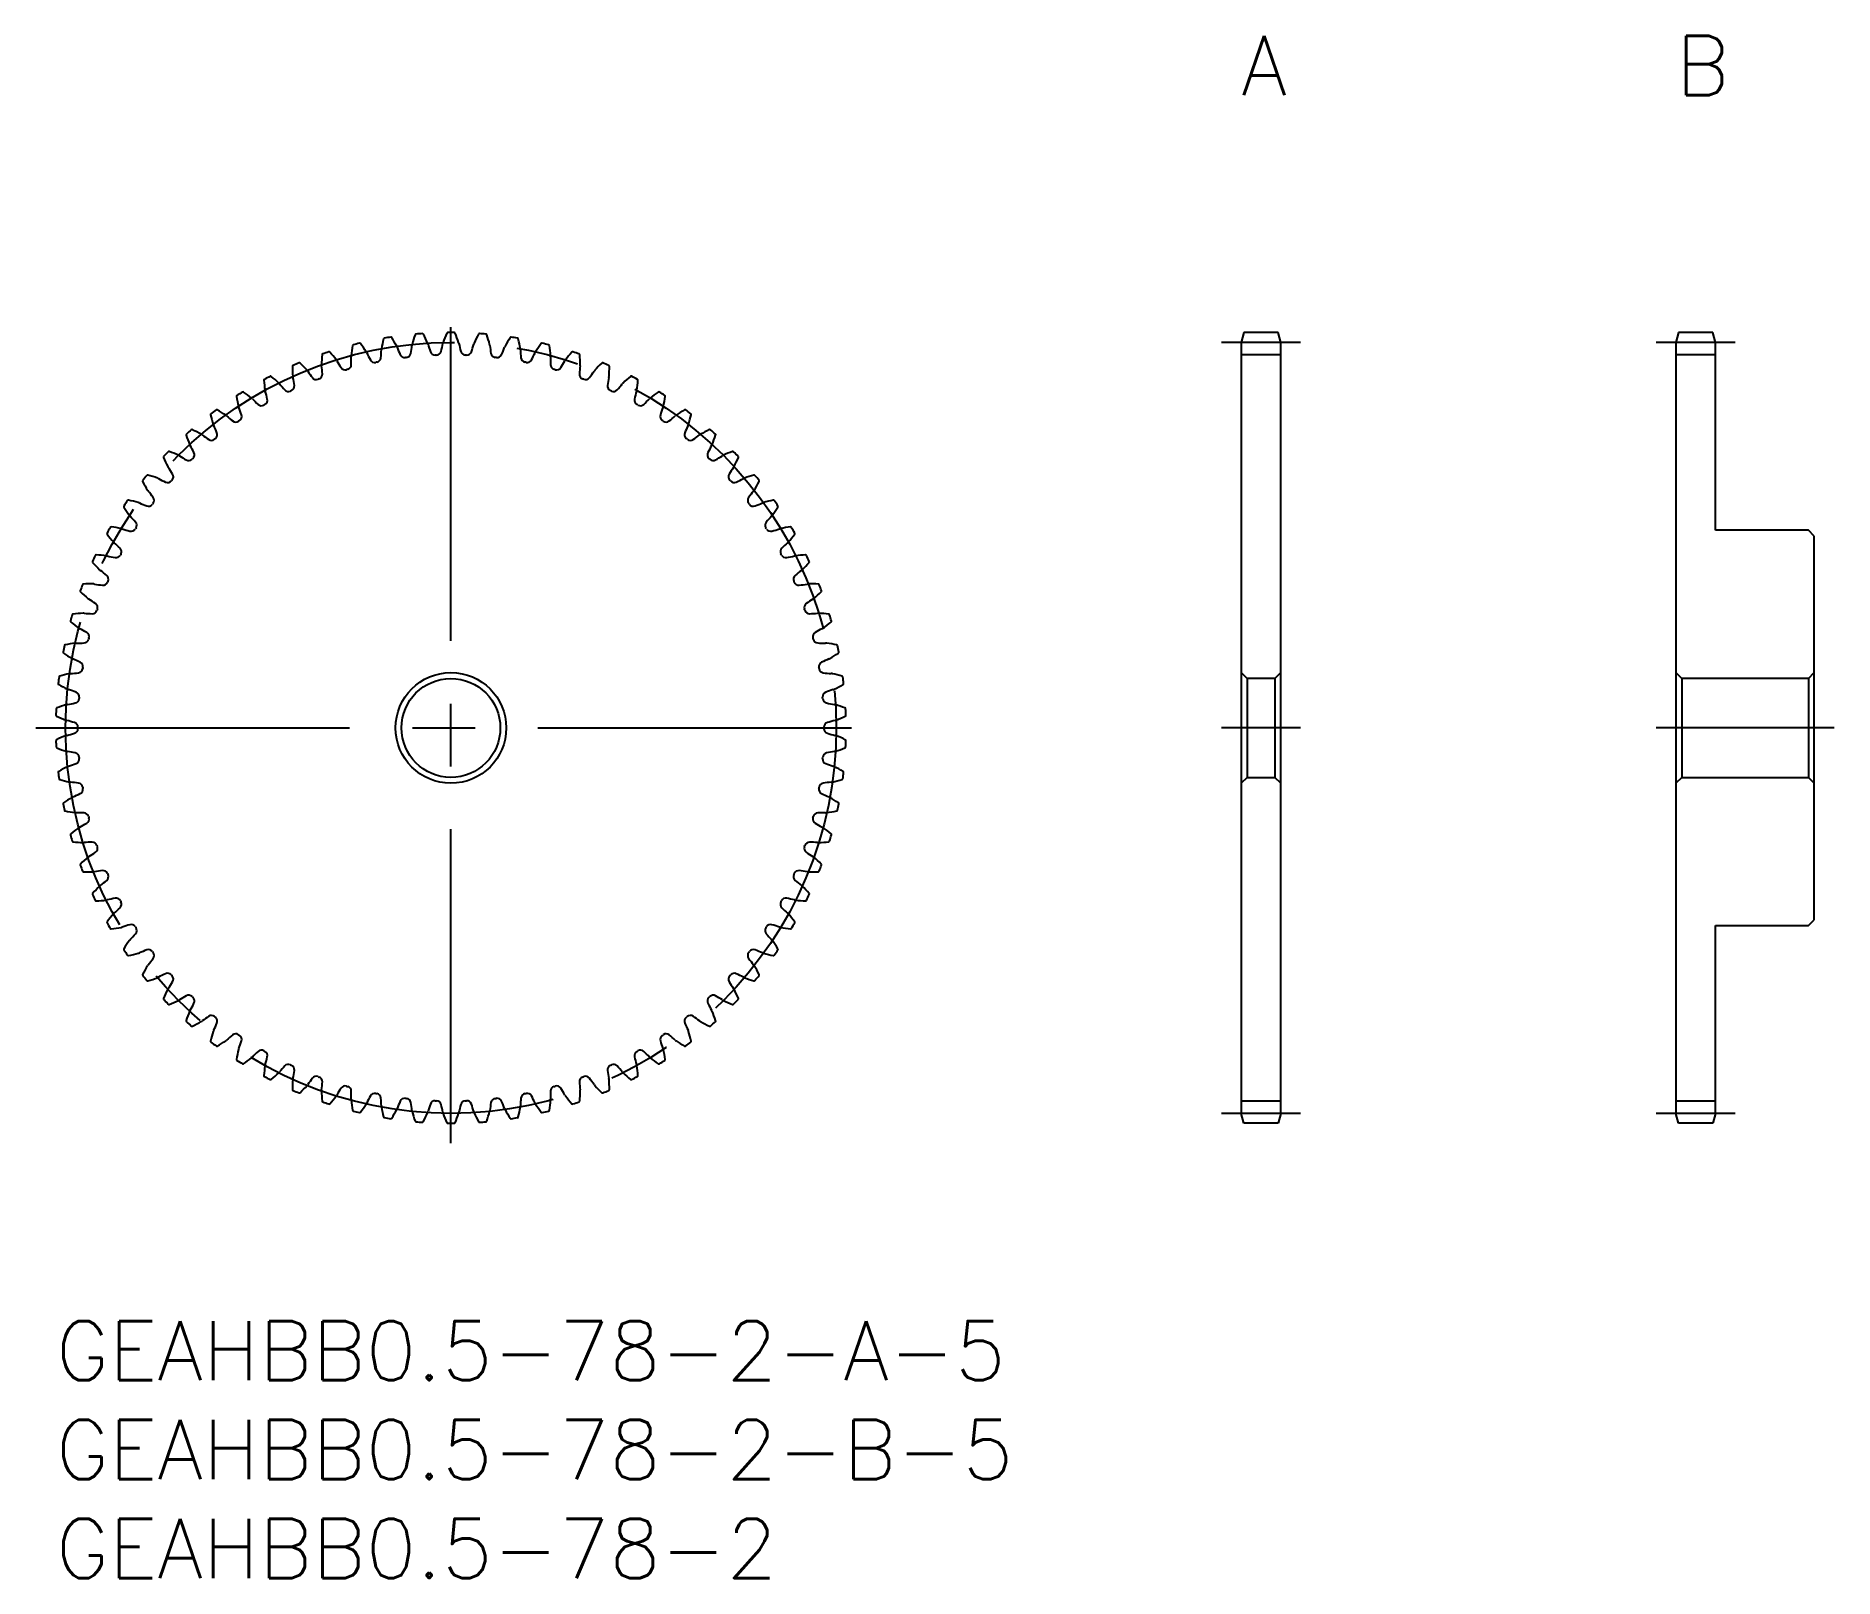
# Model space of a CAD drawing. Extents: x -1 to 90, y -13 to 65.
import ezdxf

# ---------------------------------------------------------------- set-up
doc = ezdxf.new("R2010")
doc.units = 0
doc.header["$LTSCALE"] = 0.5
doc.linetypes.add('CENTER', pattern=[50.8, 31.75, -6.35, 6.35, -6.35])
for name, color, linetype in [('MSM_CENTER', 1, 'CENTER'), ('MSM_CONTINUOUS', 7, 'CONTINUOUS'), ('MSM_PART_NUMBER', 7, 'CONTINUOUS')]:
    doc.layers.add(name, color=color, linetype=linetype)
doc.styles.get("Standard").update_dxf_attribs({"font": 'txt.shx', "height": 3, "bigfont": 'bigfont.shx'})

# ---------------------------------------------------------------- blocks, each defined once
blk = doc.blocks.new('*U2')
at = {"layer": 'MSM_PART_NUMBER'}
blk.add_text('GEAHBB0.5-78-2-A-5', height=3, dxfattribs=at).set_placement((0, -3))
blk = doc.blocks.new('*U3')
at = {"layer": 'MSM_PART_NUMBER'}
blk.add_text('GEAHBB0.5-78-2-B-5', height=3, dxfattribs=at).set_placement((0, -8))
blk = doc.blocks.new('*U4')
at = {"layer": 'MSM_PART_NUMBER'}
blk.add_text('GEAHBB0.5-78-2', height=3, dxfattribs=at).set_placement((0, -13))
blk = doc.blocks.new('*U5')
at = {"layer": 'MSM_PART_NUMBER'}
blk.add_text('A', height=3, dxfattribs=at).set_placement((60, 62))
blk = doc.blocks.new('*U6')
at = {"layer": 'MSM_PART_NUMBER'}
blk.add_text('B', height=3, dxfattribs=at).set_placement((82, 62))

msp = doc.modelspace()

# ---------------------------------------------------------------- linework, layer by layer
at = {"layer": 'MSM_CENTER'}
for p, q in [((20, 9), (20, 51)), ((63, 49.5), (59, 49.5)), ((85, 49.5), (81, 49.5)), ((-1, 30), (41, 30)), ((63, 30), (59, 30)), ((90, 30), (81, 30)), ((63, 10.5), (59, 10.5)), ((85, 10.5), (81, 10.5))]:
    msp.add_line(p, q, dxfattribs=at)
msp.add_circle((20, 30), 19.5, dxfattribs=at)
at = {"layer": 'MSM_CONTINUOUS'}
for p, q in [((60.134, 50), (60, 49.5)), ((60, 49.5), (60, 10.5)), ((61.866, 50), (60.134, 50)), ((62, 49.5), (61.866, 50)), ((62, 10.5), (62, 49.5)), ((82.134, 50), (82, 49.5)), ((82, 49.5), (82, 10.5)), ((83.866, 50), (82.134, 50)), ((84, 49.5), (83.866, 50)), ((84, 40), (84, 49.5)), ((62, 48.875), (60, 48.875)), ((84, 48.875), (82, 48.875)), ((88.7, 40), (84, 40)), ((89, 39.7), (88.7, 40)), ((89, 20.3), (89, 39.7)), ((60, 32.8), (60.3, 32.5)), ((61.7, 32.5), (62, 32.8)), ((82, 32.8), (82.3, 32.5)), ((88.7, 32.5), (89, 32.8)), ((60.3, 32.5), (60.3, 27.5)), ((61.7, 32.5), (60.3, 32.5)), ((61.7, 32.5), (61.7, 27.5)), ((82.3, 32.5), (82.3, 27.5)), ((88.7, 32.5), (82.3, 32.5)), ((88.7, 32.5), (88.7, 27.5)), ((60.3, 27.5), (60, 27.2)), ((60.3, 27.5), (61.7, 27.5)), ((62, 27.2), (61.7, 27.5)), ((82.3, 27.5), (82, 27.2)), ((82.3, 27.5), (88.7, 27.5)), ((89, 27.2), (88.7, 27.5)), ((88.7, 20), (89, 20.3)), ((84, 10.5), (84, 20)), ((84, 20), (88.7, 20)), ((62, 11.125), (60, 11.125)), ((84, 11.125), (82, 11.125)), ((60.134, 10), (60, 10.5)), ((62, 10.5), (61.866, 10)), ((82.134, 10), (82, 10.5)), ((84, 10.5), (83.866, 10)), ((61.866, 10), (60.134, 10)), ((83.866, 10), (82.134, 10))]:
    msp.add_line(p, q, dxfattribs=at)
for radius in [2.8, 2.5]:
    msp.add_circle((20, 30), radius, dxfattribs=at)
for centre, radius, start, end in [((21.428, 48.269), 6.5, 170.5298, 175), ((15.066, 49.33), 0.05, 104.31829, 170.5298), ((20, 30), 20, 103.37402, 104.31829), ((15.385, 49.409), 0.05, 37.16251, 103.37398), ((10.245, 45.513), 6.5, 32.69231, 37.16251), ((16.894, 49.111), 0.415, 170.38462, 178.39056), ((22.894, 48.095), 6.5, 165.91441, 170.38462), ((16.638, 49.665), 0.05, 99.7029, 165.91441), ((20, 30), 20, 98.75863, 99.7029), ((16.962, 49.717), 0.05, 32.54713, 98.7586), ((11.525, 46.247), 6.5, 28.07692, 32.54713), ((16.894, 49.111), 0.415, 20.07098, 28.07693), ((22.916, 51.321), 6, 200.1556, 204.00647), ((12.066, 50.004), 6, 349.83968, 353.69056), ((18.442, 49.299), 0.415, 165.76923, 173.77518), ((24.34, 47.803), 6.5, 161.29903, 165.76923), ((18.231, 49.871), 0.05, 95.08752, 161.29903), ((20, 30), 20, 94.14325, 95.08752), ((18.559, 49.898), 0.05, 27.93174, 94.14328), ((12.86, 46.877), 6.5, 23.46154, 27.93174), ((18.442, 49.299), 0.415, 15.45559, 23.46155), ((24.623, 51.017), 6, 195.54021, 199.39109), ((13.701, 50.577), 6, 345.2243, 349.07517), ((20, 49.362), 0.415, 161.15385, 169.15979), ((25.759, 47.396), 6.5, 156.68364, 161.15385), ((19.836, 49.949), 0.05, 90.47213, 156.68364), ((20, 30), 20, 89.52787, 90.47213), ((20.164, 49.949), 0.05, 23.31636, 89.52785), ((14.241, 47.396), 6.5, 18.84615, 23.31636), ((20, 49.362), 0.415, 10.84021, 18.84616), ((26.299, 50.577), 6, 190.92483, 194.7757), ((15.377, 51.017), 6, 340.60891, 344.45979), ((21.558, 49.299), 0.415, 156.53844, 164.54441), ((27.14, 46.877), 6.5, 152.06826, 156.53846), ((21.441, 49.898), 0.05, 85.85675, 152.0682), ((20, 30), 20, 84.91248, 85.85675), ((21.769, 49.871), 0.05, 18.70097, 84.91238), ((15.66, 47.803), 6.5, 14.23077, 18.70097), ((21.558, 49.299), 0.415, 6.22482, 14.2308), ((27.934, 50.004), 6, 186.30944, 190.16032), ((17.084, 51.321), 6, 335.99353, 339.8444), ((23.106, 49.111), 0.415, 151.92306, 159.92902), ((28.475, 46.247), 6.5, 147.45287, 151.92308), ((23.038, 49.717), 0.05, 81.24137, 147.45282), ((20, 30), 20, 80.2971, 81.24137), ((23.362, 49.665), 0.05, 14.08559, 80.29699), ((17.106, 48.095), 6.5, 9.61539, 14.08559), ((23.106, 49.111), 0.415, 1.60944, 9.61541), ((29.755, 45.513), 6.5, 142.83749, 147.30769), ((24.615, 49.409), 0.05, 76.62598, 142.83743), ((20, 30), 20, 75.68171, 76.62598), ((24.934, 49.33), 0.05, 9.4702, 75.68161), ((18.572, 48.269), 6.5, 5, 9.4702), ((12.029, 48.289), 0.05, 113.54906, 179.76056), ((18.479, 48.262), 6.5, 179.76056, 184.23077), ((20, 30), 20, 112.60479, 113.54906), ((12.332, 48.417), 0.05, 46.39328, 112.60482), ((7.883, 43.747), 6.5, 41.92308, 46.39328), ((19.954, 48.325), 6.5, 175.14518, 179.61538), ((13.869, 48.366), 0.415, 179.61538, 187.62133), ((7.509, 47.524), 6, 3.68584, 7.53671), ((13.527, 48.871), 0.05, 108.93367, 175.14518), ((20, 30), 20, 107.9894, 108.93367), ((13.839, 48.975), 0.05, 41.7779, 107.98937), ((9.029, 44.677), 6.5, 37.30769, 41.7779), ((13.869, 48.366), 0.415, 29.30175, 37.3077), ((19.458, 51.513), 6, 209.38637, 213.23724), ((14.709, 48.379), 0.25, 286.06039, 359.07047), ((15.366, 48.799), 0.415, 175, 183.00595), ((8.96, 48.472), 6, 359.07045, 2.92132), ((15.366, 48.799), 0.415, 24.68636, 32.69232), ((21.191, 51.487), 6, 204.77098, 208.62185), ((16.144, 48.732), 0.25, 208.62184, 281.63192), ((20, 30), 18.875, 101.44501, 101.63192), ((16.205, 48.745), 0.25, 281.44501, 354.45509), ((10.482, 49.3), 6, 354.45507, 358.30594), ((17.664, 48.982), 0.25, 204.00645, 277.01653), ((20, 30), 18.875, 96.82962, 97.01653), ((17.726, 48.989), 0.25, 276.82962, 349.8397), ((19.199, 49.108), 0.25, 199.39107, 272.40115), ((20, 30), 18.875, 92.21424, 92.40115), ((19.261, 49.111), 0.25, 272.21424, 345.22432), ((20.739, 49.111), 0.25, 194.77568, 267.78576), ((20, 30), 18.875, 87.59885, 87.78576), ((20.801, 49.108), 0.25, 267.59885, 340.60893), ((22.274, 48.989), 0.25, 190.16028, 263.17038), ((20, 30), 18.875, 82.98347, 83.17038), ((22.336, 48.982), 0.25, 262.98347, 335.99355), ((29.518, 49.3), 6, 181.69406, 185.54493), ((23.795, 48.745), 0.25, 185.5449, 258.55499), ((20, 30), 18.875, 78.36808, 78.55499), ((23.856, 48.732), 0.25, 258.36808, 331.37818), ((18.809, 51.487), 6, 331.37815, 335.22902), ((24.634, 48.799), 0.415, 147.30768, 155.31364), ((31.04, 48.472), 6, 177.07868, 180.92955), ((25.291, 48.379), 0.25, 180.92951, 253.93961), ((24.634, 48.799), 0.415, 356.99405, 5.00003), ((20.542, 51.513), 6, 326.76276, 330.61363), ((26.131, 48.366), 0.415, 142.69229, 150.69825), ((30.971, 44.677), 6.5, 138.2221, 142.69231), ((26.161, 48.975), 0.05, 72.0106, 138.22205), ((20, 30), 20, 71.06633, 72.0106), ((26.473, 48.871), 0.05, 4.85482, 71.06623), ((32.491, 47.524), 6, 172.46329, 176.31416), ((20.046, 48.325), 6.5, 0.38462, 4.85482), ((26.131, 48.366), 0.415, 352.37867, 0.38464), ((32.117, 43.747), 6.5, 133.60672, 138.07692), ((27.668, 48.417), 0.05, 67.3956, 133.60667), ((20, 30), 20, 66.45094, 67.39521), ((27.971, 48.289), 0.05, 0.23944, 66.45084), ((21.521, 48.262), 6.5, 355.76923, 0.23944), ((10.584, 47.588), 0.05, 118.16444, 184.37595), ((17.015, 48.08), 6.5, 184.37595, 188.84615), ((20, 30), 20, 117.22017, 118.16444), ((10.875, 47.741), 0.05, 51.00867, 117.22021), ((6.816, 42.727), 6.5, 46.53846, 51.00867), ((11.002, 47.144), 0.415, 38.53252, 46.53847), ((16.015, 51.147), 6, 218.61714, 222.46801), ((11.829, 47.292), 0.25, 295.29116, 8.30124), ((12.411, 47.813), 0.415, 184.23077, 192.23672), ((6.14, 46.462), 6, 8.30122, 12.15209), ((12.411, 47.813), 0.415, 33.91713, 41.92309), ((17.729, 51.399), 6, 214.00175, 217.85262), ((13.189, 47.871), 0.25, 217.8526, 290.86269), ((20, 30), 18.875, 110.67578, 110.86269), ((13.247, 47.893), 0.25, 290.67578, 3.68586), ((14.649, 48.361), 0.25, 213.23722, 286.2473), ((20, 30), 18.875, 106.06039, 106.2473), ((20, 30), 18.875, 73.7527, 73.93961), ((25.351, 48.361), 0.25, 253.7527, 326.76278), ((26.753, 47.893), 0.25, 176.31413, 249.32422), ((20, 30), 18.875, 69.13731, 69.32422), ((26.811, 47.871), 0.25, 249.13731, 322.14741), ((22.271, 51.399), 6, 322.14738, 325.99825), ((27.589, 47.813), 0.415, 138.0769, 146.08287), ((28.171, 47.292), 0.25, 171.69875, 244.70884), ((33.86, 46.462), 6, 167.84791, 171.69878), ((27.589, 47.813), 0.415, 347.76328, 355.76926), ((23.985, 51.147), 6, 317.53199, 321.38286), ((28.998, 47.144), 0.415, 133.46152, 141.46748), ((33.184, 42.727), 6.5, 128.99133, 133.46154), ((29.125, 47.741), 0.05, 62.78021, 128.99128), ((20, 30), 20, 61.83556, 62.77983), ((22.985, 48.08), 6.5, 351.15385, 355.62405), ((29.416, 47.588), 0.05, 355.62405, 61.83546), ((9.199, 46.773), 0.05, 122.78021, 188.99133), ((15.57, 47.781), 6.5, 188.99133, 193.46154), ((20, 30), 20, 121.83556, 122.77983), ((9.477, 46.949), 0.05, 55.62405, 121.8356), ((5.835, 41.625), 6.5, 51.15385, 55.62405), ((9.652, 46.365), 0.415, 43.1479, 51.15386), ((14.326, 50.758), 6, 223.23252, 227.08339), ((10.465, 46.578), 0.25, 299.90654, 12.91663), ((11.002, 47.144), 0.415, 188.84615, 196.8521), ((4.86, 45.293), 6, 12.91661, 16.76748), ((11.773, 47.265), 0.25, 222.46799, 295.47807), ((20, 30), 18.875, 115.29116, 115.47807), ((20, 30), 18.875, 64.52193, 64.70884), ((28.227, 47.265), 0.25, 244.52193, 317.53202), ((29.535, 46.578), 0.25, 167.08336, 240.09346), ((35.14, 45.293), 6, 163.23252, 167.08339), ((28.998, 47.144), 0.415, 343.1479, 351.15387), ((25.674, 50.758), 6, 312.91661, 316.76748), ((30.348, 46.365), 0.415, 128.84614, 136.8521), ((34.165, 41.625), 6.5, 124.37595, 128.84615), ((30.523, 46.949), 0.05, 58.16483, 124.3759), ((20, 30), 20, 57.22017, 58.16444), ((24.43, 47.781), 6.5, 346.53846, 351.00867), ((30.801, 46.773), 0.05, 351.00867, 57.22007), ((7.884, 45.85), 0.05, 127.3956, 193.60672), ((14.153, 47.367), 6.5, 193.60672, 198.07692), ((20, 30), 20, 126.45094, 127.39521), ((8.147, 46.047), 0.05, 60.23944, 126.45099), ((4.945, 40.448), 6.5, 55.76923, 60.23944), ((8.368, 45.479), 0.415, 47.76328, 55.76924), ((12.674, 50.234), 6, 227.84791, 231.69878), ((9.11, 45.722), 0.25, 231.69876, 304.70884), ((9.652, 46.365), 0.415, 193.46154, 201.46748), ((20, 30), 18.875, 124.52193, 124.70884), ((3.679, 44.025), 6, 17.53199, 21.38286), ((9.161, 45.757), 0.25, 304.52193, 17.53201), ((10.41, 46.547), 0.25, 227.08337, 300.09346), ((20, 30), 18.875, 119.90654, 120.09346), ((20, 30), 18.875, 59.90654, 60.09346), ((29.59, 46.547), 0.25, 239.90654, 312.91663), ((30.839, 45.757), 0.25, 162.46798, 235.47807), ((36.321, 44.025), 6, 158.61714, 162.46801), ((20, 30), 18.875, 55.29116, 55.47807), ((30.348, 46.365), 0.415, 338.53252, 346.53849), ((30.89, 45.722), 0.25, 235.29116, 308.30124), ((27.326, 50.234), 6, 308.30122, 312.15209), ((31.632, 45.479), 0.415, 124.23075, 132.23672), ((35.055, 40.448), 6.5, 119.76056, 124.23077), ((31.853, 46.047), 0.05, 53.54944, 119.76052), ((20, 30), 20, 52.60479, 53.54906), ((25.847, 47.367), 6.5, 341.92308, 346.39328), ((32.116, 45.85), 0.05, 346.39328, 52.60469), ((6.648, 44.823), 0.05, 132.01098, 198.2221), ((12.775, 46.84), 6.5, 198.2221, 202.69231), ((20, 30), 20, 131.06633, 132.0106), ((6.894, 45.041), 0.05, 64.85482, 131.06637), ((4.154, 39.203), 6.5, 60.38462, 64.85482), ((7.161, 44.493), 0.415, 52.37867, 60.38463), ((11.07, 49.579), 6, 232.46329, 236.31416), ((7.88, 44.795), 0.25, 236.31414, 309.32422), ((8.368, 45.479), 0.415, 198.07692, 206.08287), ((2.603, 42.666), 6, 22.14738, 25.99825), ((20, 30), 18.875, 129.13731, 129.32422), ((7.929, 44.834), 0.25, 309.13731, 22.14739), ((32.071, 44.834), 0.25, 157.85259, 230.86269), ((37.397, 42.666), 6, 154.00175, 157.85262), ((20, 30), 18.875, 50.67578, 50.86269), ((32.12, 44.795), 0.25, 230.67578, 303.68586), ((31.632, 45.479), 0.415, 333.91713, 341.9231), ((28.93, 49.579), 6, 303.68584, 307.53671), ((32.839, 44.493), 0.415, 119.61537, 127.62133), ((35.846, 39.203), 6.5, 115.14518, 119.61538), ((33.106, 45.041), 0.05, 48.93406, 115.14513), ((20, 30), 20, 47.9894, 48.93367), ((27.225, 46.84), 6.5, 337.30769, 341.7779), ((33.352, 44.823), 0.05, 341.7779, 47.98931), ((5.499, 43.701), 0.05, 136.62637, 202.83749), ((11.443, 46.204), 6.5, 202.83749, 207.30769), ((20, 30), 20, 135.68171, 136.62598), ((5.726, 43.938), 0.05, 69.4702, 135.68176), ((3.464, 37.898), 6.5, 65, 69.4702), ((6.036, 43.413), 0.415, 56.99405, 65.00001), ((9.523, 48.797), 6, 237.07868, 240.92955), ((7.161, 44.493), 0.415, 202.69231, 210.69825), ((1.64, 41.225), 6, 26.76276, 30.61363), ((6.774, 43.815), 0.25, 313.7527, 26.76278), ((33.226, 43.815), 0.25, 153.23721, 226.2473), ((38.36, 41.225), 6, 149.38637, 153.23724), ((32.839, 44.493), 0.415, 329.30175, 337.30772), ((30.477, 48.797), 6, 299.07045, 302.92132), ((33.964, 43.413), 0.415, 114.99998, 123.00595), ((36.536, 37.898), 6.5, 110.5298, 115), ((34.274, 43.938), 0.05, 44.31867, 110.52975), ((20, 30), 20, 43.37402, 44.31829), ((28.557, 46.204), 6.5, 332.69231, 337.16251), ((34.501, 43.701), 0.05, 337.16251, 43.37392), ((20, 30), 20, 140.2971, 141.24137), ((4.651, 42.744), 0.05, 74.08559, 140.29714), ((2.883, 36.541), 6.5, 69.61539, 74.08559), ((6.036, 43.413), 0.415, 207.30769, 215.31364), ((0.796, 39.712), 6, 31.37815, 35.22902), ((5.705, 42.706), 0.25, 318.36808, 31.37816), ((6.729, 43.771), 0.25, 240.92953, 313.93961), ((20, 30), 18.875, 133.7527, 133.93961), ((20, 30), 18.875, 46.06039, 46.2473), ((33.271, 43.771), 0.25, 226.06039, 299.07047), ((34.295, 42.706), 0.25, 148.62182, 221.63192), ((39.204, 39.712), 6, 144.77098, 148.62185), ((33.964, 43.413), 0.415, 324.68636, 332.69233), ((37.117, 36.541), 6.5, 105.91441, 110.38461), ((35.349, 42.744), 0.05, 39.70329, 105.91436), ((20, 30), 20, 38.75863, 39.7029), ((4.443, 42.49), 0.05, 141.24175, 207.45287), ((10.167, 45.463), 6.5, 207.45287, 211.92308), ((5.002, 42.245), 0.415, 211.92308, 219.92902), ((0.077, 38.135), 6, 35.99353, 39.8444), ((5.002, 42.245), 0.415, 61.60944, 69.6154), ((8.044, 47.893), 6, 241.69406, 245.54493), ((5.664, 42.659), 0.25, 245.54491, 318.55499), ((20, 30), 18.875, 138.36808, 138.55499), ((20, 30), 18.875, 41.44501, 41.63192), ((34.336, 42.659), 0.25, 221.44501, 294.4551), ((31.956, 47.893), 6, 294.45507, 298.30594), ((34.998, 42.245), 0.415, 110.3846, 118.39056), ((39.923, 38.135), 6, 140.1556, 144.00647), ((34.998, 42.245), 0.415, 320.07098, 328.07695), ((29.833, 45.463), 6.5, 328.07692, 332.54713), ((35.557, 42.49), 0.05, 332.54713, 38.75854), ((3.489, 41.197), 0.05, 145.85675, 212.06826), ((8.954, 44.622), 6.5, 212.06826, 216.53846), ((20, 30), 20, 144.91248, 145.85675), ((3.675, 41.468), 0.05, 78.70097, 144.91253), ((2.412, 35.143), 6.5, 74.23077, 78.70097), ((4.065, 40.999), 0.415, 66.22482, 74.23079), ((6.643, 46.873), 6, 246.30944, 250.16032), ((4.692, 41.464), 0.25, 250.1603, 323.17038), ((20, 30), 18.875, 142.98347, 143.17038), ((4.729, 41.514), 0.25, 322.98347, 35.99355), ((35.271, 41.514), 0.25, 144.00644, 217.01653), ((20, 30), 18.875, 36.82962, 37.01653), ((35.308, 41.464), 0.25, 216.82962, 289.83972), ((33.357, 46.873), 6, 289.83968, 293.69056), ((35.935, 40.999), 0.415, 105.76923, 113.77518), ((37.588, 35.143), 6.5, 101.29903, 105.76923), ((31.046, 44.622), 6.5, 323.46154, 327.93174), ((36.325, 41.468), 0.05, 35.08791, 101.29898), ((20, 30), 20, 34.14325, 35.08752), ((36.511, 41.197), 0.05, 327.93174, 34.14315), ((20, 30), 20, 149.52787, 150.47213), ((2.806, 40.117), 0.05, 83.31636, 149.52792), ((2.055, 33.711), 6.5, 78.84616, 83.31636), ((3.232, 39.681), 0.415, 70.84021, 78.84617), ((5.329, 45.743), 6, 250.92483, 254.7757), ((4.065, 40.999), 0.415, 216.53846, 224.54441), ((3.819, 40.195), 0.25, 254.77568, 327.78576), ((-0.513, 36.505), 6, 40.60891, 44.45979), ((20, 30), 18.875, 147.59885, 147.78576), ((3.852, 40.248), 0.25, 327.59885, 40.60893), ((36.148, 40.248), 0.25, 139.39105, 212.40115), ((20, 30), 18.875, 32.21424, 32.40115), ((40.513, 36.505), 6, 135.54021, 139.39108), ((36.181, 40.195), 0.25, 212.21424, 285.22433), ((35.935, 40.999), 0.415, 315.45559, 323.46156), ((34.671, 45.743), 6, 285.2243, 289.07517), ((36.768, 39.681), 0.415, 101.15383, 109.15979), ((37.945, 33.711), 6.5, 96.68364, 101.15384), ((37.194, 40.117), 0.05, 30.47252, 96.6836), ((20, 30), 20, 29.52787, 30.47214), ((2.641, 39.832), 0.05, 150.47213, 216.68364), ((7.814, 43.685), 6.5, 216.68364, 221.15385), ((3.232, 39.681), 0.415, 221.15385, 229.15979), ((-0.97, 34.834), 6, 45.2243, 49.07517), ((40.97, 34.834), 6, 130.92483, 134.7757), ((36.768, 39.681), 0.415, 310.84021, 318.84618), ((32.186, 43.685), 6.5, 318.84616, 323.31636), ((37.359, 39.832), 0.05, 323.31622, 29.52777), ((1.906, 38.404), 0.05, 155.08752, 221.29903), ((20, 30), 20, 154.14325, 155.08752), ((6.752, 42.661), 6.5, 221.29903, 225.76923), ((2.047, 38.701), 0.05, 87.93174, 154.14331), ((1.814, 32.255), 6.5, 83.46154, 87.93174), ((2.507, 38.3), 0.415, 75.45559, 83.46156), ((4.11, 44.512), 6, 255.54021, 259.39109), ((3.051, 38.86), 0.25, 259.39106, 332.40115), ((3.08, 38.915), 0.25, 332.21424, 45.22432), ((20, 30), 18.875, 152.21424, 152.40115), ((36.92, 38.915), 0.25, 134.77567, 207.78576), ((20, 30), 18.875, 27.59885, 27.78576), ((36.949, 38.86), 0.25, 207.59885, 280.60895), ((35.89, 44.512), 6, 280.60892, 284.45979), ((37.493, 38.3), 0.415, 96.53846, 104.54441), ((38.186, 32.255), 6.5, 92.06826, 96.53846), ((33.248, 42.661), 6.5, 314.23077, 318.70097), ((37.953, 38.701), 0.05, 25.85714, 92.06821), ((20, 30), 20, 24.91248, 25.85675), ((38.094, 38.404), 0.05, 318.70097, 24.91239), ((2.507, 38.3), 0.415, 225.76923, 233.77518), ((-1.291, 33.131), 6, 49.83968, 53.69056), ((2.393, 37.468), 0.25, 264.00645, 337.01653), ((2.418, 37.525), 0.25, 336.82962, 49.83968), ((20, 30), 18.875, 156.82962, 157.01653), ((37.582, 37.525), 0.25, 130.16029, 203.17038), ((20, 30), 18.875, 22.98347, 23.17038), ((37.607, 37.468), 0.25, 202.98347, 275.99356), ((41.291, 33.131), 6, 126.30944, 130.16032), ((37.493, 38.3), 0.415, 306.22482, 314.23079), ((1.289, 36.92), 0.05, 159.7029, 225.91441), ((20, 30), 20, 158.75863, 159.7029), ((5.776, 41.553), 6.5, 225.91441, 230.38462), ((1.405, 37.228), 0.05, 92.54713, 158.75869), ((1.692, 30.784), 6.5, 88.07692, 92.54713), ((1.896, 36.866), 0.415, 230.38462, 238.39056), ((-1.474, 31.407), 6, 54.45507, 58.30594), ((1.896, 36.866), 0.415, 80.07098, 88.07694), ((2.994, 43.186), 6, 260.1556, 264.00647), ((37.006, 43.186), 6, 275.99353, 279.8444), ((41.474, 31.407), 6, 121.69406, 125.54493), ((38.104, 36.866), 0.415, 91.92308, 99.92902), ((38.308, 30.784), 6.5, 87.45287, 91.92308), ((38.104, 36.866), 0.415, 301.60944, 309.61541), ((34.224, 41.553), 6.5, 309.61539, 314.08559), ((38.595, 37.228), 0.05, 21.24137, 87.45283), ((20, 30), 20, 20.2971, 21.24137), ((38.711, 36.92), 0.05, 314.08559, 20.297), ((20, 30), 20, 163.37402, 164.31829), ((0.884, 35.708), 0.05, 97.16251, 163.37408), ((1.688, 29.308), 6.5, 92.69231, 97.16251), ((1.402, 35.387), 0.415, 84.68636, 92.69232), ((1.988, 41.775), 6, 264.77098, 268.62185), ((1.849, 36.027), 0.25, 268.62183, 341.63192), ((1.869, 36.086), 0.25, 341.44501, 54.4551), ((20, 30), 18.875, 161.44501, 161.63192), ((38.131, 36.086), 0.25, 125.5449, 198.55499), ((20, 30), 18.875, 18.36808, 18.55499), ((38.151, 36.027), 0.25, 198.36808, 271.37818), ((38.012, 41.775), 6, 271.37815, 275.22902), ((38.598, 35.387), 0.415, 87.30769, 95.31364), ((38.312, 29.308), 6.5, 82.83749, 87.30769), ((39.116, 35.708), 0.05, 16.62598, 82.83744), ((20, 30), 20, 15.68171, 16.62598), ((0.793, 35.392), 0.05, 164.31829, 230.5298), ((4.893, 40.371), 6.5, 230.5298, 235), ((1.402, 35.387), 0.415, 234.99998, 243.00595), ((-1.517, 29.675), 6, 59.07045, 62.92132), ((1.438, 34.607), 0.25, 346.06039, 59.07049), ((38.562, 34.607), 0.25, 120.92952, 193.93961), ((41.517, 29.675), 6, 117.07868, 120.92955), ((38.598, 35.387), 0.415, 296.99405, 305.00002), ((35.107, 40.371), 6.5, 305, 309.4702), ((39.207, 35.392), 0.05, 309.4702, 15.68162), ((0.421, 33.829), 0.05, 168.93367, 235.14518), ((20, 30), 20, 167.9894, 168.93367), ((4.107, 39.122), 6.5, 235.14518, 239.61538), ((0.487, 34.151), 0.05, 101.7779, 167.98946), ((1.803, 27.837), 6.5, 97.30769, 101.7779), ((1.029, 33.873), 0.415, 89.30175, 97.30771), ((1.099, 40.287), 6, 269.38637, 273.23724), ((1.423, 34.547), 0.25, 273.23722, 346.2473), ((20, 30), 18.875, 166.06039, 166.2473), ((20, 30), 18.875, 13.7527, 13.93961), ((38.577, 34.547), 0.25, 193.7527, 266.76278), ((38.901, 40.287), 6, 266.76276, 270.61363), ((38.971, 33.873), 0.415, 82.69229, 90.69825), ((38.197, 27.837), 6.5, 78.2221, 82.69231), ((35.893, 39.122), 6.5, 300.38462, 304.85482), ((39.513, 34.151), 0.05, 12.0106, 78.22206), ((20, 30), 20, 11.06633, 12.0106), ((39.579, 33.829), 0.05, 304.85482, 11.06623), ((0.332, 38.733), 6, 274.00175, 277.85262), ((1.029, 33.873), 0.415, 239.61538, 247.62133), ((-1.421, 27.944), 6, 63.68584, 67.53671), ((1.118, 33.037), 0.25, 277.8526, 350.86269), ((1.128, 33.099), 0.25, 350.67578, 63.68584), ((20, 30), 18.875, 170.67578, 170.86269), ((38.872, 33.099), 0.25, 116.31413, 189.32422), ((20, 30), 18.875, 9.13731, 9.32422), ((38.882, 33.037), 0.25, 189.13731, 262.14739), ((41.421, 27.944), 6, 112.46329, 116.31416), ((39.668, 38.733), 6, 262.14738, 265.99825), ((38.971, 33.873), 0.415, 292.37867, 300.38464), ((0.176, 32.241), 0.05, 173.54906, 239.76056), ((20, 30), 20, 172.60479, 173.54906), ((3.425, 37.814), 6.5, 239.76056, 244.23077), ((0.216, 32.568), 0.05, 106.39328, 172.60484), ((2.036, 26.38), 6.5, 101.92308, 106.39328), ((0.779, 32.334), 0.415, 244.23077, 252.23672), ((-1.186, 26.227), 6, 68.30122, 72.15209), ((0.779, 32.334), 0.415, 93.91713, 101.92309), ((41.186, 26.227), 6, 107.84791, 111.69878), ((39.221, 32.334), 0.415, 78.07691, 86.08287), ((37.964, 26.38), 6.5, 73.60672, 78.07692), ((39.221, 32.334), 0.415, 287.76328, 295.76925), ((36.575, 37.814), 6.5, 295.76923, 300.23944), ((39.784, 32.568), 0.05, 7.3956, 73.60667), ((20, 30), 20, 6.45094, 7.39521), ((39.824, 32.241), 0.05, 300.23944, 6.45085), ((20, 30), 20, 177.22017, 178.16444), ((0.073, 30.968), 0.05, 111.00867, 177.22023), ((2.386, 24.946), 6.5, 106.53846, 111.00867), ((0.654, 30.78), 0.415, 98.53252, 106.53848), ((-0.307, 37.122), 6, 278.61714, 282.46801), ((0.935, 31.508), 0.25, 282.46799, 355.47807), ((0.94, 31.57), 0.25, 355.29116, 68.30122), ((20, 30), 18.875, 175.29116, 175.47807), ((39.06, 31.57), 0.25, 111.69875, 184.70884), ((20, 30), 18.875, 4.52193, 4.70884), ((39.065, 31.508), 0.25, 184.52193, 257.53201), ((40.307, 37.122), 6, 257.53199, 261.38286), ((39.346, 30.78), 0.415, 73.46152, 81.46748), ((37.614, 24.946), 6.5, 68.99133, 73.46154), ((39.927, 30.968), 0.05, 2.78021, 68.99129), ((20, 30), 20, 1.83556, 2.77983), ((0.06, 30.639), 0.05, 178.16483, 244.37595), ((2.85, 36.455), 6.5, 244.37595, 248.84615), ((0.654, 30.78), 0.415, 248.84615, 256.8521), ((-0.814, 24.535), 6, 72.91661, 76.76748), ((0.875, 30.031), 0.25, 359.90654, 72.91663), ((20, 30), 18.875, 179.90654, 180.09346), ((39.125, 30.031), 0.25, 107.08336, 180.09346), ((20, 30), 18.875, 359.90654, 0.09346), ((40.814, 24.535), 6, 103.23252, 107.08339), ((39.346, 30.78), 0.415, 283.1479, 291.15387), ((37.15, 36.455), 6.5, 291.15385, 295.62405), ((39.94, 30.639), 0.05, 295.62405, 1.83546), ((0.06, 29.361), 0.05, 115.62405, 181.83562), ((20, 30), 20, 181.83556, 182.77983), ((2.85, 23.545), 6.5, 111.15385, 115.62405), ((0.654, 29.22), 0.415, 103.1479, 111.15386), ((-0.814, 35.465), 6, 283.23252, 287.08339), ((0.875, 29.969), 0.25, 287.08337, 0.09346), ((39.125, 29.969), 0.25, 179.90654, 252.91663), ((40.814, 35.465), 6, 252.91661, 256.76748), ((39.346, 29.22), 0.415, 68.84614, 76.8521), ((37.15, 23.545), 6.5, 64.37595, 68.84615), ((39.94, 29.361), 0.05, 358.16483, 64.37591), ((20, 30), 20, 357.22017, 358.16444), ((0.073, 29.032), 0.05, 182.78021, 248.99133), ((2.386, 35.054), 6.5, 248.99133, 253.46154), ((0.654, 29.22), 0.415, 253.46154, 261.46748), ((-0.307, 22.878), 6, 77.53199, 81.38286), ((0.935, 28.492), 0.25, 4.52193, 77.53201), ((0.94, 28.43), 0.25, 291.69875, 4.70884), ((20, 30), 18.875, 184.52193, 184.70884), ((39.06, 28.43), 0.25, 175.29116, 248.30124), ((20, 30), 18.875, 355.29116, 355.47807), ((39.065, 28.492), 0.25, 102.46798, 175.47807), ((40.307, 22.878), 6, 98.61714, 102.46801), ((39.346, 29.22), 0.415, 278.53252, 286.53848), ((37.614, 35.054), 6.5, 286.53846, 291.00867), ((39.927, 29.032), 0.05, 291.00867, 357.22008), ((0.176, 27.759), 0.05, 120.23944, 186.45101), ((20, 30), 20, 186.45094, 187.39521), ((3.425, 22.186), 6.5, 115.76923, 120.23944), ((0.216, 27.432), 0.05, 187.3956, 253.60672), ((2.036, 33.62), 6.5, 253.60672, 258.07692), ((0.779, 27.666), 0.415, 107.76328, 115.76925), ((-1.186, 33.773), 6, 287.84791, 291.69878), ((41.186, 33.773), 6, 248.30122, 252.15209), ((37.964, 33.62), 6.5, 281.92308, 286.39328), ((39.221, 27.666), 0.415, 64.23075, 72.23672), ((36.575, 22.186), 6.5, 59.76056, 64.23077), ((39.784, 27.432), 0.05, 286.39328, 352.6047), ((20, 30), 20, 352.60479, 353.54906), ((39.824, 27.759), 0.05, 353.54944, 59.76052), ((4.107, 20.878), 6.5, 120.38462, 124.85482), ((0.779, 27.666), 0.415, 258.07692, 266.08287), ((0.332, 21.267), 6, 82.14738, 85.99825), ((1.029, 26.127), 0.415, 112.37867, 120.38463), ((-1.421, 32.056), 6, 292.46329, 296.31416), ((1.118, 26.963), 0.25, 9.13731, 82.14741), ((1.128, 26.901), 0.25, 296.31414, 9.32422), ((20, 30), 18.875, 189.13731, 189.32422), ((38.872, 26.901), 0.25, 170.67578, 243.68587), ((20, 30), 18.875, 350.67578, 350.86269), ((38.882, 26.963), 0.25, 97.85259, 170.86269), ((41.421, 32.056), 6, 243.68584, 247.53671), ((39.668, 21.267), 6, 94.00175, 97.85262), ((38.971, 26.127), 0.415, 59.61537, 67.62133), ((35.893, 20.878), 6.5, 55.14518, 59.61538), ((39.221, 27.666), 0.415, 273.91713, 281.9231), ((0.421, 26.171), 0.05, 124.85482, 191.06627), ((20, 30), 20, 191.06633, 192.0106), ((0.487, 25.849), 0.05, 192.0106, 258.2221), ((1.803, 32.163), 6.5, 258.2221, 262.69231), ((1.029, 26.127), 0.415, 262.69231, 270.69825), ((1.099, 19.713), 6, 86.76276, 90.61363), ((1.423, 25.453), 0.25, 13.7527, 86.76278), ((20, 30), 18.875, 193.7527, 193.93961), ((20, 30), 18.875, 346.06039, 346.2473), ((38.577, 25.453), 0.25, 93.23721, 166.2473), ((38.901, 19.713), 6, 89.38637, 93.23724), ((38.971, 26.127), 0.415, 269.30175, 277.30772), ((38.197, 32.163), 6.5, 277.30769, 281.7779), ((39.513, 25.849), 0.05, 281.7779, 347.98931), ((20, 30), 20, 347.9894, 348.93367), ((39.579, 26.171), 0.05, 348.93367, 55.14514), ((0.793, 24.608), 0.05, 129.4702, 195.68178), ((20, 30), 20, 195.68171, 196.62598), ((4.893, 19.629), 6.5, 125, 129.4702), ((1.402, 24.613), 0.415, 116.99405, 125.00002), ((-1.517, 30.325), 6, 297.07868, 300.92955), ((1.438, 25.393), 0.25, 300.92952, 13.93961), ((38.562, 25.393), 0.25, 166.06039, 239.07049), ((41.517, 30.325), 6, 239.07045, 242.92132), ((38.598, 24.613), 0.415, 54.99998, 63.00595), ((35.107, 19.629), 6.5, 50.5298, 55), ((20, 30), 20, 343.37402, 344.31829), ((39.207, 24.608), 0.05, 344.31829, 50.52976), ((0.884, 24.292), 0.05, 196.62598, 262.83749), ((1.688, 30.692), 6.5, 262.83749, 267.30769), ((1.402, 24.613), 0.415, 267.30769, 275.31364), ((1.988, 18.225), 6, 91.37815, 95.22902), ((-1.474, 28.593), 6, 301.69406, 305.54493), ((1.849, 23.973), 0.25, 18.36808, 91.37818), ((1.869, 23.914), 0.25, 305.54491, 18.55499), ((20, 30), 18.875, 198.36808, 198.55499), ((38.131, 23.914), 0.25, 161.44501, 234.45509), ((20, 30), 18.875, 341.44501, 341.63192), ((38.151, 23.973), 0.25, 88.62183, 161.63192), ((41.474, 28.593), 6, 234.45507, 238.30594), ((38.012, 18.225), 6, 84.77098, 88.62185), ((38.598, 24.613), 0.415, 264.68636, 272.69233), ((38.312, 30.692), 6.5, 272.69231, 277.16251), ((39.116, 24.292), 0.05, 277.16251, 343.37393), ((1.289, 23.08), 0.05, 134.08559, 200.29703), ((20, 30), 20, 200.2971, 201.24137), ((5.776, 18.447), 6.5, 129.61539, 134.08559), ((1.405, 22.772), 0.05, 201.24137, 267.45287), ((1.896, 23.134), 0.415, 121.60944, 129.6154), ((2.994, 16.814), 6, 95.99353, 99.8444), ((2.393, 22.532), 0.25, 22.98347, 95.99355), ((37.607, 22.532), 0.25, 84.00644, 157.01653), ((37.006, 16.814), 6, 80.1556, 84.00647), ((38.104, 23.134), 0.415, 50.3846, 58.39056), ((34.224, 18.447), 6.5, 45.91441, 50.38461), ((38.595, 22.772), 0.05, 272.54699, 338.75855), ((20, 30), 20, 338.75863, 339.7029), ((38.711, 23.08), 0.05, 339.7029, 45.91437), ((1.692, 29.216), 6.5, 267.45287, 271.92308), ((6.752, 17.339), 6.5, 134.23077, 138.70097), ((1.896, 23.134), 0.415, 271.92306, 279.92902), ((2.507, 21.7), 0.415, 126.22482, 134.23079), ((-1.291, 26.869), 6, 306.30944, 310.16032), ((2.418, 22.475), 0.25, 310.16029, 23.17038), ((20, 30), 18.875, 202.98347, 203.17038), ((37.582, 22.475), 0.25, 156.82962, 229.8397), ((20, 30), 18.875, 336.82962, 337.01653), ((41.291, 26.869), 6, 229.83968, 233.69056), ((37.493, 21.7), 0.415, 45.76921, 53.77518), ((33.248, 17.339), 6.5, 41.29903, 45.76923), ((38.104, 23.134), 0.415, 260.07098, 268.07695), ((38.308, 29.216), 6.5, 268.07692, 272.54713), ((1.906, 21.596), 0.05, 138.70097, 204.91255), ((20, 30), 20, 204.91248, 205.85675), ((2.047, 21.299), 0.05, 205.85675, 272.06826), ((1.814, 27.745), 6.5, 272.06826, 276.53846), ((2.507, 21.7), 0.415, 276.53844, 284.54441), ((4.11, 15.488), 6, 100.60891, 104.45979), ((3.051, 21.14), 0.25, 27.59885, 100.60893), ((3.08, 21.085), 0.25, 314.77568, 27.78576), ((20, 30), 18.875, 207.59885, 207.78576), ((36.92, 21.085), 0.25, 152.21424, 225.22432), ((20, 30), 18.875, 332.21424, 332.40115), ((36.949, 21.14), 0.25, 79.39106, 152.40115), ((35.89, 15.488), 6, 75.54021, 79.39108), ((37.493, 21.7), 0.415, 255.45559, 263.46156), ((38.186, 27.745), 6.5, 263.46154, 267.93174), ((37.953, 21.299), 0.05, 267.93174, 334.14334), ((20, 30), 20, 334.14325, 335.08752), ((38.094, 21.596), 0.05, 335.08791, 41.29898), ((2.641, 20.168), 0.05, 143.31636, 209.5278), ((20, 30), 20, 209.52787, 210.47213), ((7.814, 16.315), 6.5, 138.84616, 143.31636), ((3.232, 20.319), 0.415, 130.84021, 138.84617), ((-0.97, 25.166), 6, 310.92483, 314.7757), ((5.329, 14.257), 6, 105.2243, 109.07517), ((3.819, 19.805), 0.25, 32.21424, 105.22433), ((36.181, 19.805), 0.25, 74.77567, 147.78576), ((34.671, 14.257), 6, 70.92483, 74.7757), ((40.97, 25.166), 6, 225.2243, 229.07517), ((36.768, 20.319), 0.415, 41.15385, 49.15979), ((32.186, 16.315), 6.5, 36.68364, 41.15385), ((20, 30), 20, 329.52787, 330.47213), ((37.359, 20.168), 0.05, 330.47175, 36.6836), ((2.806, 19.883), 0.05, 210.47213, 276.68363), ((2.055, 26.289), 6.5, 276.68364, 281.15385), ((3.232, 20.319), 0.415, 281.15385, 289.15979), ((8.954, 15.378), 6.5, 143.46154, 147.93174), ((4.065, 19.001), 0.415, 135.45559, 143.46156), ((-0.513, 23.495), 6, 315.54021, 319.39109), ((20, 30), 18.875, 212.21424, 212.40115), ((3.852, 19.752), 0.25, 319.39106, 32.40115), ((36.148, 19.752), 0.25, 147.59885, 220.60893), ((20, 30), 18.875, 327.59885, 327.78576), ((40.513, 23.495), 6, 220.60891, 224.45979), ((35.935, 19.001), 0.415, 36.53844, 44.54441), ((31.046, 15.378), 6.5, 32.06826, 36.53846), ((36.768, 20.319), 0.415, 250.84021, 258.84618), ((37.945, 26.289), 6.5, 258.84616, 263.31636), ((37.194, 19.883), 0.05, 263.31636, 329.52778), ((3.489, 18.803), 0.05, 147.93174, 214.14319), ((20, 30), 20, 214.14325, 215.08752), ((3.675, 18.532), 0.05, 215.08752, 281.29902), ((2.412, 24.857), 6.5, 281.29903, 285.76923), ((4.065, 19.001), 0.415, 285.76923, 293.77518), ((6.643, 13.127), 6, 109.83968, 113.69056), ((4.692, 18.536), 0.25, 36.82962, 109.8397), ((0.077, 21.865), 6, 320.1556, 324.00647), ((20, 30), 18.875, 216.82962, 217.01653), ((4.729, 18.486), 0.25, 324.00645, 37.01653), ((35.271, 18.486), 0.25, 142.98347, 215.99355), ((39.923, 21.865), 6, 215.99353, 219.8444), ((20, 30), 18.875, 322.98347, 323.17038), ((35.308, 18.536), 0.25, 70.16029, 143.17038), ((33.357, 13.127), 6, 66.30944, 70.16032), ((35.935, 19.001), 0.415, 246.22482, 254.23079), ((37.588, 24.857), 6.5, 254.23077, 258.70097), ((36.325, 18.532), 0.05, 258.70097, 324.9124), ((20, 30), 20, 324.91248, 325.85675), ((36.511, 18.803), 0.05, 325.85675, 32.06822), ((4.443, 17.51), 0.05, 152.54713, 218.75857), ((10.167, 14.537), 6.5, 148.07692, 152.54713), ((20, 30), 20, 218.75863, 219.7029), ((5.002, 17.755), 0.415, 140.07098, 148.07694), ((2.883, 23.459), 6.5, 285.91441, 290.38462), ((5.002, 17.755), 0.415, 290.38462, 298.39056), ((8.044, 12.107), 6, 114.45507, 118.30594), ((5.664, 17.341), 0.25, 41.44501, 114.45509), ((20, 30), 18.875, 221.44501, 221.63192), ((5.705, 17.294), 0.25, 328.62183, 41.63192), ((34.295, 17.294), 0.25, 138.36808, 211.37818), ((20, 30), 18.875, 318.36808, 318.55499), ((34.336, 17.341), 0.25, 65.5449, 138.55499), ((31.956, 12.107), 6, 61.69406, 65.54493), ((34.998, 17.755), 0.415, 241.60944, 249.61541), ((37.117, 23.459), 6.5, 249.61539, 254.08559), ((34.998, 17.755), 0.415, 31.92308, 39.92902), ((29.833, 14.537), 6.5, 27.45287, 31.92308), ((20, 30), 20, 320.2971, 321.24137), ((35.557, 17.51), 0.05, 321.24137, 27.45284), ((4.651, 17.256), 0.05, 219.7029, 285.91439), ((11.443, 13.796), 6.5, 152.69231, 157.16251), ((6.036, 16.587), 0.415, 144.68636, 152.69233), ((0.796, 20.288), 6, 324.77098, 328.62185), ((9.523, 11.203), 6, 119.07045, 122.92132), ((6.729, 16.229), 0.25, 46.06039, 119.07047), ((20, 30), 18.875, 226.06039, 226.2473), ((20, 30), 18.875, 313.7527, 313.93961), ((33.271, 16.229), 0.25, 60.92952, 133.93961), ((30.477, 11.203), 6, 57.07868, 60.92955), ((39.204, 20.288), 6, 211.37815, 215.22902), ((33.964, 16.587), 0.415, 27.30768, 35.31364), ((28.557, 13.796), 6.5, 22.83749, 27.30769), ((35.349, 17.256), 0.05, 254.08559, 320.29701), ((5.499, 16.299), 0.05, 157.16251, 223.37395), ((20, 30), 20, 223.37402, 224.31829), ((5.726, 16.062), 0.05, 224.31829, 290.52978), ((3.464, 22.102), 6.5, 290.5298, 295), ((6.036, 16.587), 0.415, 294.99998, 303.00595), ((12.775, 13.16), 6.5, 157.30769, 161.7779), ((7.161, 15.507), 0.415, 149.30175, 157.30771), ((1.64, 18.775), 6, 329.38637, 333.23724), ((6.774, 16.185), 0.25, 333.23721, 46.2473), ((33.226, 16.185), 0.25, 133.7527, 206.76279), ((38.36, 18.775), 6, 206.76276, 210.61363), ((32.839, 15.507), 0.415, 22.69229, 30.69825), ((27.225, 13.16), 6.5, 18.2221, 22.69231), ((33.964, 16.587), 0.415, 236.99405, 245.00002), ((36.536, 22.102), 6.5, 245, 249.4702), ((34.274, 16.062), 0.05, 249.4702, 315.68163), ((20, 30), 20, 315.68171, 316.62598), ((34.501, 16.299), 0.05, 316.62598, 22.83745), ((6.648, 15.177), 0.05, 161.7779, 227.98934), ((20, 30), 20, 227.9894, 228.93367), ((6.894, 14.959), 0.05, 228.93367, 295.14516), ((4.154, 20.797), 6.5, 295.14518, 299.61538), ((7.161, 15.507), 0.415, 299.61538, 307.62133), ((11.07, 10.421), 6, 123.68584, 127.53671), ((7.88, 15.205), 0.25, 50.67578, 123.68587), ((14.153, 12.633), 6.5, 161.92308, 166.39328), ((8.368, 14.521), 0.415, 153.91713, 161.9231), ((2.603, 17.334), 6, 334.00175, 337.85262), ((20, 30), 18.875, 230.67578, 230.86269), ((7.929, 15.166), 0.25, 337.8526, 50.86269), ((32.071, 15.166), 0.25, 129.13731, 202.14741), ((37.397, 17.334), 6, 202.14738, 205.99825), ((20, 30), 18.875, 309.13731, 309.32422), ((32.12, 15.205), 0.25, 56.31413, 129.32422), ((31.632, 14.521), 0.415, 18.07691, 26.08287), ((25.847, 12.633), 6.5, 13.60672, 18.07692), ((28.93, 10.421), 6, 52.46329, 56.31416), ((32.839, 15.507), 0.415, 232.37867, 240.38464), ((35.846, 20.797), 6.5, 240.38462, 244.85482), ((33.106, 14.959), 0.05, 244.85482, 311.06625), ((20, 30), 20, 311.06633, 312.0106), ((33.352, 15.177), 0.05, 312.0106, 18.22207), ((7.884, 14.15), 0.05, 166.39328, 232.60472), ((20, 30), 20, 232.60479, 233.54906), ((8.147, 13.953), 0.05, 233.54906, 299.76054), ((4.945, 19.552), 6.5, 299.76056, 304.23077), ((8.368, 14.521), 0.415, 304.23077, 312.23672), ((12.674, 9.766), 6, 128.30122, 132.15209), ((9.11, 14.278), 0.25, 55.29116, 128.30124), ((15.57, 12.219), 6.5, 166.53846, 171.00867), ((9.652, 13.635), 0.415, 158.53252, 166.53848), ((20, 30), 18.875, 235.29116, 235.47807), ((3.679, 15.975), 6, 338.61714, 342.46801), ((9.161, 14.243), 0.25, 342.46798, 55.47807), ((10.41, 13.453), 0.25, 59.90654, 132.91664), ((20, 30), 18.875, 239.90654, 240.09346), ((20, 30), 18.875, 299.90654, 300.09346), ((29.59, 13.453), 0.25, 47.08336, 120.09346), ((30.839, 14.243), 0.25, 124.52193, 197.53202), ((36.321, 15.975), 6, 197.53199, 201.38286), ((20, 30), 18.875, 304.52193, 304.70884), ((30.348, 13.635), 0.415, 13.46152, 21.46748), ((30.89, 14.278), 0.25, 51.69875, 124.70884), ((24.43, 12.219), 6.5, 8.99133, 13.46154), ((27.326, 9.766), 6, 47.84791, 51.69878), ((31.632, 14.521), 0.415, 227.76328, 235.76925), ((35.055, 19.552), 6.5, 235.76923, 240.23944), ((31.853, 13.953), 0.05, 240.23944, 306.45086), ((20, 30), 20, 306.45094, 307.39521), ((32.116, 14.15), 0.05, 307.39521, 13.60668), ((9.199, 13.227), 0.05, 171.00867, 237.22024), ((20, 30), 20, 237.22017, 238.16444), ((9.477, 13.051), 0.05, 238.16483, 304.37592), ((5.835, 18.375), 6.5, 304.37595, 308.84615), ((9.652, 13.635), 0.415, 308.84615, 316.8521), ((14.326, 9.242), 6, 132.91661, 136.76748), ((17.015, 11.92), 6.5, 171.15385, 175.62405), ((10.465, 13.422), 0.25, 347.08337, 60.09346), ((11.002, 12.856), 0.415, 163.1479, 171.15387), ((4.86, 14.707), 6, 343.23252, 347.08339), ((16.015, 8.853), 6, 137.53199, 141.38286), ((11.773, 12.735), 0.25, 64.52193, 137.53202), ((20, 30), 18.875, 244.52193, 244.70884), ((11.829, 12.708), 0.25, 351.69875, 64.70884), ((28.171, 12.708), 0.25, 115.29116, 188.30124), ((20, 30), 18.875, 295.29116, 295.47807), ((28.227, 12.735), 0.25, 42.46798, 115.47807), ((23.985, 8.853), 6, 38.61714, 42.46801), ((29.535, 13.422), 0.25, 119.90654, 192.91663), ((35.14, 14.707), 6, 192.91661, 196.76748), ((28.998, 12.856), 0.415, 8.84614, 16.8521), ((22.985, 11.92), 6.5, 4.37595, 8.84615), ((25.674, 9.242), 6, 43.23252, 47.08339), ((30.348, 13.635), 0.415, 223.1479, 231.15387), ((34.165, 18.375), 6.5, 231.15385, 235.62405), ((30.523, 13.051), 0.05, 235.62391, 301.83548), ((20, 30), 20, 301.83556, 302.77983), ((30.801, 13.227), 0.05, 302.77983, 8.9913), ((10.584, 12.412), 0.05, 175.62405, 241.83562), ((20, 30), 20, 241.83556, 242.77983), ((10.875, 12.259), 0.05, 242.78021, 308.99131), ((6.816, 17.273), 6.5, 308.99133, 313.46154), ((11.002, 12.856), 0.415, 313.46154, 321.46748), ((18.479, 11.738), 6.5, 175.76923, 180.23944), ((12.411, 12.187), 0.415, 167.76328, 175.76925), ((6.14, 13.538), 6, 347.84791, 351.69878), ((7.883, 16.253), 6.5, 313.60672, 318.07692), ((12.411, 12.187), 0.415, 318.07692, 326.08287), ((17.729, 8.601), 6, 142.14738, 145.99825), ((13.189, 12.129), 0.25, 69.13731, 142.14739), ((20, 30), 18.875, 249.13731, 249.32422), ((13.247, 12.107), 0.25, 356.31414, 69.32422), ((7.509, 12.476), 6, 352.46329, 356.31416), ((14.649, 11.639), 0.25, 73.7527, 146.76278), ((20, 30), 18.875, 253.7527, 253.93961), ((14.709, 11.621), 0.25, 0.92952, 73.93961), ((25.291, 11.621), 0.25, 106.06039, 179.07047), ((20, 30), 18.875, 286.06039, 286.2473), ((25.351, 11.639), 0.25, 33.23721, 106.2473), ((26.753, 12.107), 0.25, 110.67578, 183.68587), ((32.491, 12.476), 6, 183.68584, 187.53671), ((20, 30), 18.875, 290.67578, 290.86269), ((26.811, 12.129), 0.25, 37.8526, 110.86269), ((22.271, 8.601), 6, 34.00175, 37.85262), ((27.589, 12.187), 0.415, 213.91713, 221.9231), ((32.117, 16.253), 6.5, 221.92308, 226.39328), ((33.86, 13.538), 6, 188.30122, 192.15209), ((27.589, 12.187), 0.415, 4.23077, 12.23672), ((21.521, 11.738), 6.5, 359.76056, 4.23077), ((28.998, 12.856), 0.415, 218.53252, 226.53848), ((33.184, 17.273), 6.5, 226.53846, 231.00867), ((29.125, 12.259), 0.05, 231.00867, 297.22009), ((20, 30), 20, 297.22017, 298.16444), ((29.416, 12.412), 0.05, 298.16483, 4.37592), ((12.029, 11.711), 0.05, 180.23944, 246.45101), ((20, 30), 20, 246.45094, 247.39521), ((12.332, 11.583), 0.05, 247.3956, 313.60669), ((13.869, 11.634), 0.415, 172.37867, 180.38464), ((19.954, 11.675), 6.5, 180.38462, 184.85482), ((13.527, 11.129), 0.05, 184.85482, 251.06625), ((20, 30), 20, 251.06633, 252.0106), ((13.839, 11.025), 0.05, 252.01098, 318.22207), ((9.029, 15.323), 6.5, 318.2221, 322.69231), ((13.869, 11.634), 0.415, 322.69231, 330.69825), ((19.458, 8.487), 6, 146.76276, 150.61363), ((15.366, 11.201), 0.415, 176.99405, 185.00002), ((8.96, 11.528), 6, 357.07868, 0.92955), ((21.428, 11.731), 6.5, 185, 189.4702), ((10.245, 14.487), 6.5, 322.83749, 327.30769), ((15.366, 11.201), 0.415, 327.30769, 335.31364), ((21.191, 8.513), 6, 151.37815, 155.22902), ((16.144, 11.268), 0.25, 78.36808, 151.37818), ((20, 30), 18.875, 258.36808, 258.55499), ((16.205, 11.255), 0.25, 5.5449, 78.55499), ((10.482, 10.7), 6, 1.69406, 5.54493), ((22.916, 8.679), 6, 155.99353, 159.8444), ((17.664, 11.018), 0.25, 82.98347, 155.99355), ((20, 30), 18.875, 262.98347, 263.17038), ((17.726, 11.011), 0.25, 10.16029, 83.17038), ((12.066, 9.996), 6, 6.30944, 10.16032), ((24.623, 8.983), 6, 160.60892, 164.45979), ((19.199, 10.892), 0.25, 87.59885, 160.60895), ((20, 30), 18.875, 267.59885, 267.78576), ((19.261, 10.889), 0.25, 14.77567, 87.78576), ((13.701, 9.423), 6, 10.92483, 14.7757), ((26.299, 9.423), 6, 165.2243, 169.07517), ((20.739, 10.889), 0.25, 92.21424, 165.2243), ((20, 30), 18.875, 272.21424, 272.40115), ((20.801, 10.892), 0.25, 19.39106, 92.40115), ((15.377, 8.983), 6, 15.54021, 19.39108), ((27.934, 9.996), 6, 169.83968, 173.69056), ((22.274, 11.011), 0.25, 96.82962, 169.8397), ((20, 30), 18.875, 276.82962, 277.01653), ((22.336, 11.018), 0.25, 24.00644, 97.01653), ((17.084, 8.679), 6, 20.1556, 24.00647), ((29.518, 10.7), 6, 174.45507, 178.30594), ((23.795, 11.255), 0.25, 101.44501, 174.45507), ((20, 30), 18.875, 281.44501, 281.63192), ((23.856, 11.268), 0.25, 28.62183, 101.63192), ((18.809, 8.513), 6, 24.77098, 28.62185), ((24.634, 11.201), 0.415, 204.68636, 212.69233), ((29.755, 14.487), 6.5, 212.69231, 217.16251), ((18.572, 11.731), 6.5, 350.5298, 355), ((31.04, 11.528), 6, 179.07045, 182.92132), ((24.634, 11.201), 0.415, 355, 3.00595), ((20.542, 8.487), 6, 29.38637, 33.23724), ((26.131, 11.634), 0.415, 209.30175, 217.30771), ((30.971, 15.323), 6.5, 217.30769, 221.7779), ((26.161, 11.025), 0.05, 221.7779, 287.98933), ((20, 30), 20, 287.9894, 288.93367), ((26.473, 11.129), 0.05, 288.93406, 355.14515), ((20.046, 11.675), 6.5, 355.14518, 359.61538), ((26.131, 11.634), 0.415, 359.61538, 7.62133), ((27.668, 11.583), 0.05, 226.39328, 292.60471), ((20, 30), 20, 292.60479, 293.54906), ((27.971, 11.711), 0.05, 293.54944, 359.76053), ((15.066, 10.67), 0.05, 189.4702, 255.68163), ((20, 30), 20, 255.68171, 256.62598), ((15.385, 10.591), 0.05, 256.62637, 322.83746), ((16.894, 10.889), 0.415, 181.60944, 189.61541), ((22.894, 11.905), 6.5, 189.61539, 194.08559), ((16.638, 10.335), 0.05, 194.08559, 260.29702), ((20, 30), 20, 260.2971, 261.24137), ((16.962, 10.283), 0.05, 261.24175, 327.45284), ((11.525, 13.753), 6.5, 327.45287, 331.92308), ((16.894, 10.889), 0.415, 331.92308, 339.92902), ((18.442, 10.701), 0.415, 186.22482, 194.23079), ((24.34, 12.197), 6.5, 194.23077, 198.70097), ((18.231, 10.129), 0.05, 198.70097, 264.9124), ((20, 30), 20, 264.91248, 265.85675), ((18.559, 10.102), 0.05, 265.85714, 332.06823), ((12.86, 13.123), 6.5, 332.06826, 336.53846), ((18.442, 10.701), 0.415, 336.53846, 344.54441), ((20, 10.638), 0.415, 190.84021, 198.84618), ((25.759, 12.604), 6.5, 198.84616, 203.31636), ((19.836, 10.051), 0.05, 203.31636, 269.52779), ((20.164, 10.051), 0.05, 270.47252, 336.68361), ((14.241, 12.604), 6.5, 336.68364, 341.15384), ((20, 10.638), 0.415, 341.15383, 349.15979), ((21.558, 10.701), 0.415, 195.45559, 203.46156), ((27.14, 13.123), 6.5, 203.46154, 207.93174), ((21.441, 10.102), 0.05, 207.93174, 274.14317), ((20, 30), 20, 274.14325, 275.08752), ((21.769, 10.129), 0.05, 275.08791, 341.299), ((15.66, 12.197), 6.5, 341.29903, 345.76923), ((21.558, 10.701), 0.415, 345.76921, 353.77518), ((23.106, 10.889), 0.415, 200.07098, 208.07694), ((28.475, 13.753), 6.5, 208.07692, 212.54713), ((23.038, 10.283), 0.05, 212.54713, 278.75856), ((20, 30), 20, 278.75863, 279.7029), ((23.362, 10.335), 0.05, 279.70329, 345.91438), ((17.106, 11.905), 6.5, 345.91441, 350.38461), ((23.106, 10.889), 0.415, 350.3846, 358.39056), ((24.615, 10.591), 0.05, 217.16251, 283.37394), ((20, 30), 20, 283.37402, 284.31829), ((24.934, 10.67), 0.05, 284.31867, 350.52977), ((20, 30), 20, 269.52787, 270.47214)]:
    msp.add_arc(centre, radius, start, end, dxfattribs=at)

# ---------------------------------------------------------------- block references
for name in ['*U5', '*U6', '*U2', '*U3', '*U4']:
    msp.add_blockref(name, (0, 0), dxfattribs=at)

doc.saveas('drawing.dxf')
